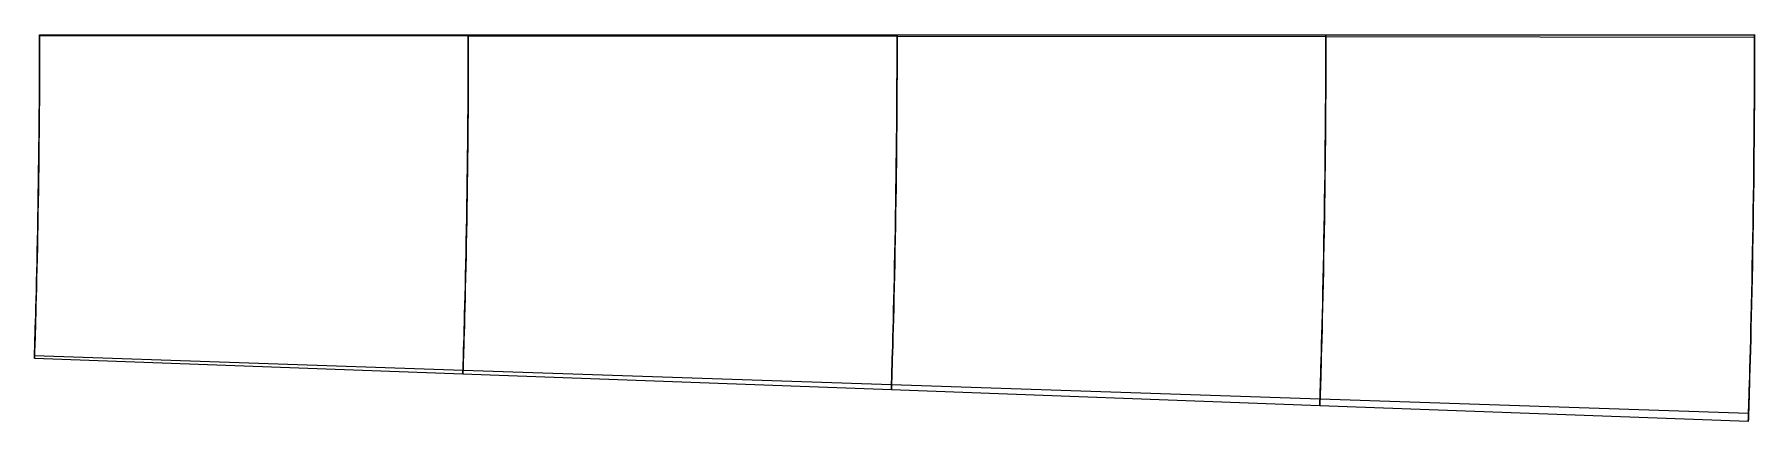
# Model space of a CAD drawing. Extents: x 324.8 to 380, y -12.4 to 0.
import ezdxf

# ---------------------------------------------------------------- set-up
doc = ezdxf.new("R2010")
doc.units = 0

msp = doc.modelspace()

# ---------------------------------------------------------------- linework, layer by layer
at = {"layer": '1', "color": 4}
for points in [[(324.999999, -0.027724, 2.366725), (324.999999, -0.024056, 2.3642), (324.999999, -0.020358, 2.362082), (325, -0.016709, 2.360418), (325, -0.013188, 2.359242), (325, -0.009872, 2.358582), (325, -0.006833, 2.35845), (325, -0.004137, 2.35885), (325, -0.001843, 2.359774), (325, 0, 2.3612), (325, 0.001351, 2.363098), (325, 0.002182, 2.365428), (325, 0.002475, 2.368137), (325, 0.002222, 2.371168), (325, 0.00143, 2.374454), (325, 0.000117, 2.377925), (325, -0.001691, 2.381505), (325, -0.003952, 2.385115), (325, -0.006618, 2.388679)], [(338.749998, -0.03747, 1.778174), (338.749998, -0.032497, 1.774803), (338.749999, -0.027508, 1.771988), (338.749999, -0.022601, 1.769784), (338.75, -0.017875, 1.768234), (338.75, -0.013422, 1.76737), (338.75, -0.009332, 1.767208), (338.75, -0.005685, 1.767752), (338.75, -0.002554, 1.768991), (338.75, 0, 1.7709), (338.75, 0.001925, 1.773441), (338.75, 0.003184, 1.776564), (338.75, 0.003752, 1.780207), (338.75, 0.003618, 1.784298), (338.75, 0.002785, 1.788755), (338.75, 0.001268, 1.793491), (338.75, -0.0009, 1.798411), (338.75, -0.003678, 1.803418), (338.75, -0.007011, 1.808412)], [(352.499997, -0.048328, 1.189572), (352.499998, -0.041894, 1.185307), (352.499998, -0.03547, 1.181762), (352.499999, -0.029172, 1.179), (352.499999, -0.023114, 1.177072), (352.5, -0.017406, 1.176012), (352.5, -0.01215, 1.17584), (352.5, -0.007443, 1.176559), (352.5, -0.003368, 1.178155), (352.5, 0, 1.1806), (352.5, 0.002601, 1.183849), (352.5, 0.004388, 1.187844), (352.5, 0.005328, 1.192512), (352.5, 0.005406, 1.197769), (352.5, 0.004619, 1.203519), (352.5, 0.002983, 1.20966), (352.5, 0.000527, 1.21608), (352.5, -0.002704, 1.222663), (352.5, -0.006652, 1.22929)], [(366.249995, -0.060265, 0.600827), (366.249996, -0.052221, 0.595638), (366.249997, -0.044224, 0.591347), (366.249998, -0.036406, 0.588026), (366.249999, -0.028895, 0.585728), (366.249999, -0.021816, 0.584492), (366.25, -0.015285, 0.584337), (366.25, -0.009409, 0.585267), (366.25, -0.004286, 0.587266), (366.25, 0, 0.5903), (366.25, 0.003379, 0.59432), (366.25, 0.005796, 0.599259), (366.25, 0.007211, 0.605036), (366.25, 0.007602, 0.611556), (366.25, 0.006961, 0.618712), (366.25, 0.0053, 0.626385), (366.25, 0.002647, 0.63445), (366.25, -0.000954, 0.642773), (366.25, -0.005445, 0.651218)], [(379.999993, -0.073261, 0.011854), (379.999995, -0.063462, 0.00573), (379.999996, -0.053758, 0.000695), (379.999997, -0.044294, -0.003175), (379.999998, -0.035213, -0.005822), (379.999999, -0.02665, -0.007207), (380, -0.018735, -0.007309), (380, -0.011585, -0.006127), (380, -0.005309, -0.003678), (380, 0, 0), (380, 0.004263, 0.004852), (380, 0.007415, 0.010806), (380, 0.009411, 0.017771), (380, 0.010221, 0.025644), (380, 0.009832, 0.034306), (380, 0.008252, 0.043628), (380, 0.005504, 0.053469), (380, 0.001631, 0.063683), (380, -0.003311, 0.074117)]]:
    msp.add_polyline3d(points, dxfattribs=at)
at = {"layer": '1', "color": 7}
for points in [[(325, 0, -55), (325, 0, 0), (325, 0, 2.3612), (325, 0, 2.577643), (325, 0, 2.794087), (325, 0, 3.01053), (325, 0, 3.226973), (325, 0, 3.443417), (325, 0, 3.65986), (325, 0, 3.876303), (325, 0, 4.092747), (325, 0, 4.30919), (325, 0, 4.525633), (325, 0, 4.742077), (325, 0, 4.95852), (325, 0, 5.174963), (325, 0, 5.391407), (325, 0, 5.60785), (325, 0, 5.824293), (325, 0, 6.040737), (325, 0, 6.25718), (325, 0, 6.473623), (325, 0, 6.690067), (325, 0, 6.90651), (325, 0, 7.122953), (325, 0, 7.339397), (325, 0, 7.55584), (325, 0, 7.772283), (325, 0, 7.988727), (325, 0, 8.20517), (325, 0, 8.421613), (325, 0, 8.638057), (325, 0, 8.8545), (325, 0, 9.070943), (325, 0, 9.287387), (325, 0, 9.50383), (325, 0, 9.720273), (325, 0, 9.936717), (325, 0, 10.15316), (325, 0, 10.369603), (325, 0, 10.586047), (325, 0, 10.80249), (325, 0, 11.018933), (325, 0, 11.235377), (325, 0, 11.45182), (325, 0, 11.668263), (325, 0, 11.884707), (325, 0, 12.10115), (325, 0, 12.317593), (325, 0, 12.534037), (325, 0, 12.75048), (325, 0, 12.966923), (325, 0, 13.183367), (325, 0, 13.39981), (325, 0, 13.616253), (325, 0, 13.832697), (325, 0, 14.04914), (325, 0, 14.265583), (325, 0, 14.482027), (325, 0, 14.69847), (325, 0, 14.914913), (325, 0, 15.131357), (325, 0, 15.3478), (325, 0, 16.2), (325, 0, 18), (325, 0, 73)], [(380, 0, -55), (380, 0, 0), (380, 0, 0.3), (380, 0, 0.6), (380, 0, 0.9), (380, 0, 1.2), (380, 0, 1.5), (380, 0, 1.8), (380, 0, 2.1), (380, 0, 2.4), (380, 0, 2.7), (380, 0, 3), (380, 0, 3.3), (380, 0, 3.6), (380, 0, 3.9), (380, 0, 4.2), (380, 0, 4.5), (380, 0, 4.8), (380, 0, 5.1), (380, 0, 5.4), (380, 0, 5.7), (380, 0, 6), (380, 0, 6.3), (380, 0, 6.6), (380, 0, 6.9), (380, 0, 7.2), (380, 0, 7.5), (380, 0, 7.8), (380, 0, 8.1), (380, 0, 8.4), (380, 0, 8.7), (380, 0, 9), (380, 0, 9.3), (380, 0, 9.6), (380, 0, 9.9), (380, 0, 10.2), (380, 0, 10.5), (380, 0, 10.8), (380, 0, 11.1), (380, 0, 11.4), (380, 0, 11.7), (380, 0, 12), (380, 0, 12.3), (380, 0, 12.6), (380, 0, 12.9), (380, 0, 13.2), (380, 0, 13.5), (380, 0, 13.8), (380, 0, 14.1), (380, 0, 14.4), (380, 0, 14.7), (380, 0, 15), (380, 0, 15.3), (380, 0, 15.6), (380, 0, 15.9), (380, 0, 16.2), (380, 0, 16.5), (380, 0, 16.8), (380, 0, 17.1), (380, 0, 17.4), (380, 0, 17.7), (380, 0, 18), (380, 0, 73)], [(324.999999, -0.027724, 2.366725), (338.749998, -0.03747, 1.778174), (352.499997, -0.048328, 1.189572), (366.249995, -0.060265, 0.600827), (379.999993, -0.073261, 0.011854)], [(325, -0.006618, 2.388679), (338.75, -0.007011, 1.808412), (352.5, -0.006652, 1.22929), (366.25, -0.005445, 0.651218), (380, -0.003311, 0.074117)], [(324.834577, -10.368109, 15.278034), (338.575557, -10.869888, 15.917064), (352.316464, -11.373626, 16.553424), (366.057294, -11.879383, 17.187122), (379.798047, -12.38723, 17.818135)], [(324.837459, -10.277411, 15.33134), (338.579549, -10.744843, 15.987218), (352.321731, -11.20929, 16.641948), (366.064007, -11.670703, 17.295571), (379.806381, -12.129005, 17.948119)]]:
    msp.add_polyline3d(points, dxfattribs=at)
at = {"layer": '1', "color": 1}
for points in [[(324.834577, -10.368109, 15.278034), (324.835465, -10.340256, 15.224599), (324.836976, -10.292666, 15.133639), (324.839102, -10.225363, 15.00573), (324.841828, -10.138388, 14.841674), (324.845137, -10.03181, 14.642494), (324.849006, -9.905718, 14.409437), (324.853425, -9.759732, 14.144277), (324.858371, -9.593678, 13.848904), (324.863782, -9.408671, 13.52463), (324.869628, -9.204622, 13.173736), (324.87589, -8.980887, 12.799098), (324.882477, -8.739326, 12.402174), (324.889363, -8.479506, 11.986119), (324.896481, -8.202223, 11.553473), (324.90375, -7.909063, 11.10639), (324.911138, -7.599514, 10.648662), (324.918527, -7.276735, 10.181601), (324.925904, -6.939517, 9.709817), (324.933142, -6.591911, 9.23413), (324.94022, -6.233267, 8.758975), (324.947032, -5.867383, 8.285421), (324.953552, -5.494439, 7.817396), (324.959701, -5.11791, 7.356204), (324.965447, -4.738981, 6.904976), (324.970753, -4.360034, 6.465822), (324.975585, -3.983651, 6.040597), (324.979948, -3.610206, 5.633018), (324.983809, -3.244059, 5.243158), (324.987195, -2.884984, 4.875079), (324.990094, -2.537448, 4.528396), (324.992535, -2.202825, 4.205365), (324.994545, -1.882975, 3.907607), (324.99615, -1.581853, 3.634467), (324.997397, -1.300701, 3.387648), (324.998329, -1.04208, 3.167304), (324.998994, -0.808751, 2.973083), (324.999443, -0.601676, 2.806152), (324.999725, -0.422797, 2.666406), (324.999884, -0.274582, 2.55289), (324.999961, -0.158733, 2.465116), (324.999991, -0.076232, 2.403049), (324.999999, -0.027724, 2.366725)], [(338.575557, -10.869888, 15.917064), (338.576459, -10.841754, 15.858538), (338.577996, -10.793677, 15.75891), (338.580157, -10.725663, 15.618795), (338.582931, -10.637728, 15.439053), (338.586301, -10.529918, 15.220779), (338.590247, -10.402277, 14.965318), (338.594764, -10.254188, 14.674656), (338.599835, -10.085349, 14.350857), (338.605389, -9.89711, 13.995236), (338.611403, -9.689195, 13.61031), (338.617869, -9.460521, 13.199353), (338.624684, -9.213372, 12.763769), (338.631827, -8.946969, 12.307091), (338.639238, -8.66194, 11.832181), (338.64682, -8.360233, 11.341203), (338.654559, -8.040648, 10.838605), (338.662314, -7.707131, 10.325489), (338.67009, -7.357483, 9.807351), (338.677734, -6.996776, 9.284665), (338.685241, -6.623469, 8.76274), (338.692481, -6.242268, 8.242362), (338.699438, -5.852638, 7.728266), (338.706013, -5.458872, 7.221507), (338.712182, -5.061639, 6.725929), (338.717892, -4.663885, 6.243536), (338.723112, -4.268003, 5.776687), (338.727846, -3.874154, 5.329552), (338.732049, -3.487355, 4.902065), (338.735754, -3.106637, 4.499166), (338.738938, -2.737574, 4.119911), (338.741632, -2.380988, 3.767317), (338.743862, -2.039237, 3.442836), (338.74565, -1.716791, 3.145687), (338.747045, -1.414866, 2.877807), (338.748094, -1.136457, 2.639192), (338.748844, -0.884819, 2.429256), (338.749355, -0.660922, 2.249294), (338.749678, -0.466927, 2.099158), (338.749862, -0.305911, 1.977468), (338.749952, -0.179969, 1.883475), (338.749988, -0.090251, 1.817047), (338.749998, -0.03747, 1.778174)], [(352.316464, -11.373626, 16.553424), (352.317377, -11.345314, 16.489805), (352.318932, -11.296914, 16.381479), (352.321121, -11.228421, 16.229111), (352.323934, -11.139818, 16.033624), (352.327354, -11.031125, 15.796187), (352.331362, -10.902354, 15.518233), (352.335964, -10.752609, 15.201977), (352.341145, -10.581478, 14.849637), (352.346827, -10.390544, 14.462544), (352.352993, -10.179309, 14.043463), (352.359648, -9.946268, 13.596038), (352.366676, -9.694087, 13.121662), (352.374064, -9.421715, 12.624185), (352.381757, -9.129489, 12.10686), (352.389644, -8.819806, 11.571817), (352.397727, -8.490684, 11.024201), (352.405842, -8.146941, 10.464867), (352.414017, -7.785281, 9.900234), (352.422068, -7.411891, 9.330403), (352.430007, -7.024235, 8.761593), (352.437682, -6.627999, 8.194289), (352.445086, -6.221865, 7.634049), (352.452099, -5.811022, 7.08166), (352.458704, -5.395535, 6.541709), (352.464833, -4.979072, 6.016002), (352.470458, -4.563582, 5.507583), (352.47558, -4.149163, 5.020945), (352.480144, -3.741446, 4.555945), (352.484189, -3.338652, 4.11841), (352.487676, -2.947584, 3.706791), (352.490644, -2.568312, 3.325), (352.49311, -2.203986, 2.974091), (352.495096, -1.85936, 2.653375), (352.496654, -1.535795, 2.364863), (352.497831, -1.236671, 2.108457), (352.498677, -0.965818, 1.883284), (352.499256, -0.72423, 1.690746), (352.499625, -0.514256, 1.530683), (352.499836, -0.339671, 1.401242), (352.499942, -0.203015, 1.301374), (352.499984, -0.105633, 1.230836), (352.499997, -0.048328, 1.189572)], [(366.057294, -11.879383, 17.187122), (366.058215, -11.850972, 17.118345), (366.059784, -11.802414, 17.001285), (366.061994, -11.733671, 16.836616), (366.064835, -11.644707, 16.625316), (366.068292, -11.535518, 16.368622), (366.072349, -11.406045, 16.068079), (366.077022, -11.25508, 15.726134), (366.082298, -11.082121, 15.345153), (366.088092, -10.889038, 14.926453), (366.094394, -10.675083, 14.473057), (366.101225, -10.438187, 13.989046), (366.10845, -10.18163, 13.475679), (366.11607, -9.903816, 12.937277), (366.124033, -9.60495, 12.377375), (366.132214, -9.287864, 11.798095), (366.140636, -8.949701, 11.205304), (366.149105, -8.596243, 10.599588), (366.157678, -8.222982, 9.988321), (366.166136, -7.837327, 9.371197), (366.174513, -7.435622, 8.755392), (366.182627, -7.024688, 8.14102), (366.190487, -6.602234, 7.53456), (366.197949, -6.17453, 6.936433), (366.205005, -5.74083, 6.352093), (366.211568, -5.305623, 5.783103), (366.217615, -4.870426, 5.233158), (366.223143, -4.435292, 4.707058), (366.228087, -4.006351, 4.204689), (366.232493, -3.581045, 3.732709), (366.236303, -3.167482, 3.288951), (366.239563, -2.764905, 2.878236), (366.242285, -2.377221, 2.501292), (366.244486, -2.009638, 2.157377), (366.246222, -1.663492, 1.84873), (366.247539, -1.342747, 1.574994), (366.24849, -1.051747, 1.33508), (366.249145, -0.791577, 1.13044), (366.249565, -0.564767, 0.960905), (366.249807, -0.375842, 0.824131), (366.249929, -0.227851, 0.71873), (366.24998, -0.122356, 0.644331), (366.249995, -0.060265, 0.600827)], [(379.798047, -12.38723, 17.818135), (379.798972, -12.358841, 17.74423), (379.800549, -12.310294, 17.618397), (379.802771, -12.241542, 17.441371), (379.80563, -12.152519, 17.214188), (379.809112, -12.043198, 16.938155), (379.813204, -11.913451, 16.614917), (379.817933, -11.761716, 16.247176), (379.823289, -11.587441, 15.837418), (379.829179, -11.392762, 15.386964), (379.8356, -11.176637, 14.899111), (379.842591, -10.936472, 14.378345), (379.849998, -10.67611, 13.825828), (379.857836, -10.393464, 13.246311), (379.866058, -10.088521, 12.643656), (379.874522, -9.764606, 12.019954), (379.883276, -9.417902, 11.38182), (379.892093, -9.055241, 10.729543), (379.901063, -8.670793, 10.071488), (379.909927, -8.273282, 9.406917), (379.918747, -7.857839, 8.74399), (379.927307, -7.432476, 8.082445), (379.935634, -6.993878, 7.429686), (379.943555, -6.549452, 6.785761), (379.951075, -6.097579, 6.157003), (379.958088, -5.643702, 5.54467), (379.964574, -5.188669, 4.953253), (379.970528, -4.732636, 4.387757), (379.975872, -4.282177, 3.848144), (379.980659, -3.833914, 3.341913), (379.984813, -3.397346, 2.866247), (379.988388, -2.970724, 2.426977), (379.991384, -2.558995, 2.024306), (379.993818, -2.167572, 1.657646), (379.995746, -1.79796, 1.329301), (379.997216, -1.454653, 1.038717), (379.998282, -1.142582, 0.784546), (379.99902, -0.86295, 0.56826), (379.999497, -0.618431, 0.389717), (379.999774, -0.414389, 0.246029), (379.999915, -0.254433, 0.135438), (379.999974, -0.140372, 0.057427), (379.999993, -0.073261, 0.011854)]]:
    msp.add_polyline3d(points, dxfattribs=at)
at = {"layer": '1', "color": 3}
for points in [[(325, -0.006618, 2.388679), (324.999997, -0.044759, 2.435729), (324.999981, -0.109705, 2.515873), (324.999938, -0.201066, 2.628676), (324.999844, -0.318395, 2.773448), (324.999672, -0.461557, 2.948855), (324.999388, -0.630803, 3.152891), (324.998952, -0.825498, 3.384184), (324.998324, -1.04369, 3.642419), (324.99746, -1.284907, 3.925537), (324.996312, -1.548195, 4.231757), (324.994842, -1.831025, 4.560609), (324.992998, -2.133369, 4.909021), (324.990743, -2.452917, 5.275947), (324.988052, -2.786729, 5.660729), (324.984881, -3.134857, 6.059814), (324.981233, -3.492591, 6.473843), (324.977079, -3.859784, 6.899226), (324.972441, -4.23232, 7.335774), (324.967326, -4.608343, 7.781205), (324.961753, -4.985888, 8.233279), (324.955766, -5.361921, 8.690578), (324.949381, -5.735855, 9.149677), (324.942674, -6.103996, 9.609623), (324.935662, -6.466481, 10.066479), (324.928451, -6.819233, 10.519576), (324.921051, -7.163125, 10.964573), (324.913588, -7.494032, 11.400893), (324.906087, -7.812466, 11.824675), (324.898658, -8.115536, 12.234589), (324.891358, -8.402719, 12.627762), (324.884256, -8.672961, 13.001842), (324.877451, -8.924228, 13.355269), (324.870973, -9.157014, 13.684998), (324.864913, -9.369524, 13.989656), (324.859343, -9.56072, 14.267564), (324.854289, -9.730937, 14.516401), (324.849808, -9.879383, 14.734779), (324.845957, -10.005194, 14.921574), (324.842772, -10.108086, 15.075546), (324.84028, -10.18785, 15.195664), (324.838504, -10.244328, 15.281122), (324.837459, -10.277411, 15.33134)], [(338.75, -0.007011, 1.808412), (338.749997, -0.045422, 1.861474), (338.749982, -0.11082, 1.9518), (338.749939, -0.202851, 2.078873), (338.749848, -0.321144, 2.241821), (338.74968, -0.465841, 2.438934), (338.7494, -0.63766, 2.667645), (338.748968, -0.83603, 2.92637), (338.748345, -1.058821, 3.214734), (338.747483, -1.305862, 3.530227), (338.746332, -1.576416, 3.870671), (338.744851, -1.867706, 4.235562), (338.742985, -2.179982, 4.62141), (338.740692, -2.511188, 5.026689), (338.737947, -2.857588, 5.451162), (338.734695, -3.220094, 5.890361), (338.730945, -3.593004, 6.345425), (338.726659, -3.97659, 6.812227), (338.721859, -4.366285, 7.290615), (338.716558, -4.759818, 7.778382), (338.710765, -5.155575, 8.27274), (338.704535, -5.5498, 8.77253), (338.697872, -5.942539, 9.273616), (338.690867, -6.329211, 9.775388), (338.683523, -6.710707, 10.273153), (338.675965, -7.081918, 10.766653), (338.668186, -7.444619, 11.250734), (338.660335, -7.793591, 11.725247), (338.652425, -8.130045, 12.185669), (338.644584, -8.450332, 12.630894), (338.636864, -8.754235, 13.057635), (338.629343, -9.040489, 13.46346), (338.622132, -9.306683, 13.846798), (338.615252, -9.553715, 14.204192), (338.608811, -9.779343, 14.534328), (338.602888, -9.982334, 14.835454), (338.597505, -10.163267, 15.104969), (338.592727, -10.321224, 15.341406), (338.588619, -10.455112, 15.543633), (338.58522, -10.564616, 15.710318), (338.582561, -10.649511, 15.840347), (338.580665, -10.709625, 15.932855), (338.579549, -10.744843, 15.987218)], [(352.5, -0.006652, 1.22929), (352.499997, -0.04502, 1.288501), (352.499983, -0.110361, 1.389261), (352.499942, -0.202354, 1.53095), (352.499854, -0.320731, 1.712497), (352.499692, -0.465966, 1.931778), (352.49942, -0.639342, 2.185609), (352.498998, -0.840313, 2.472233), (352.498386, -1.066599, 2.791184), (352.497534, -1.318408, 3.139452), (352.496391, -1.595178, 3.51452), (352.494911, -1.894057, 3.915689), (352.493039, -2.215344, 4.339271), (352.490722, -2.557541, 4.783027), (352.487939, -2.915916, 5.247277), (352.484624, -3.292361, 5.726587), (352.480789, -3.680126, 6.222606), (352.476389, -4.079856, 6.730731), (352.471445, -4.486687, 7.25072), (352.465974, -4.897681, 7.780624), (352.459977, -5.31173, 8.317012), (352.453518, -5.724277, 8.859016), (352.44659, -6.136073, 9.401777), (352.439296, -6.541583, 9.94504), (352.431627, -6.942522, 10.483348), (352.423726, -7.332646, 11.016885), (352.415569, -7.714725, 11.539661), (352.40733, -8.082333, 12.051995), (352.399006, -8.437469, 12.548672), (352.390747, -8.775625, 13.028846), (352.382598, -9.096972, 13.488778), (352.374647, -9.399912, 13.926021), (352.367016, -9.681728, 14.338941), (352.359721, -9.943677, 14.723709), (352.352884, -10.183081, 15.079045), (352.346593, -10.398479, 15.403137), (352.340868, -10.590682, 15.693113), (352.335779, -10.758668, 15.947414), (352.331402, -10.901072, 16.164911), (352.327779, -11.017554, 16.344177), (352.324943, -11.107871, 16.484014), (352.32292, -11.171828, 16.583497), (352.321731, -11.20929, 16.641948)], [(366.25, -0.005445, 0.651218), (366.249997, -0.043468, 0.71672), (366.249984, -0.108249, 0.828157), (366.249946, -0.199505, 0.984796), (366.249863, -0.3171, 1.185348), (366.249709, -0.461903, 1.427234), (366.249448, -0.635812, 1.706638), (366.249041, -0.838308, 2.021625), (366.248446, -1.067028, 2.371586), (366.247612, -1.322499, 2.753077), (366.246485, -1.60454, 3.163075), (366.245019, -1.910054, 3.600845), (366.243153, -2.239567, 4.06235), (366.240827, -2.592098, 4.544709), (366.238024, -2.961852, 5.048816), (366.234663, -3.351783, 5.568255), (366.230759, -3.754123, 6.105131), (366.226263, -4.169776, 6.65447), (366.221192, -4.593604, 7.215928), (366.215568, -5.022013, 7.787773), (366.209381, -5.454504, 8.365897), (366.202708, -5.885507, 8.949847), (366.195525, -6.316669, 9.53394), (366.187953, -6.741308, 10.11838), (366.179965, -7.162117, 10.696874), (366.171727, -7.571594, 11.2701), (366.163193, -7.973604, 11.831202), (366.154566, -8.360404, 12.380997), (366.145824, -8.734864, 12.913559), (366.137142, -9.091526, 13.428329), (366.128557, -9.430936, 13.921141), (366.120164, -9.751314, 14.389431), (366.112104, -10.049362, 14.831655), (366.10438, -10.326926, 15.243487), (366.097132, -10.58075, 15.623752), (366.090461, -10.809113, 15.970584), (366.084381, -11.013111, 16.28082), (366.078967, -11.191634, 16.55279), (366.074307, -11.343011, 16.785386), (366.07045, -11.466837, 16.977098), (366.067429, -11.562855, 17.126644), (366.065275, -11.630852, 17.233033), (366.064007, -11.670703, 17.295571)], [(380, -0.003311, 0.074117), (379.999998, -0.040675, 0.146016), (379.999986, -0.104395, 0.26837), (379.99995, -0.194219, 0.440289), (379.999873, -0.310171, 0.660247), (379.999729, -0.453573, 0.925179), (379.999483, -0.627024, 1.230581), (379.999094, -0.829999, 1.574377), (379.998521, -1.06008, 1.955786), (379.997714, -1.318192, 2.370881), (379.996613, -1.60448, 2.816201), (379.995171, -1.915799, 3.290803), (379.993323, -2.252655, 3.790513), (379.991003, -2.614875, 4.311609), (379.988194, -2.995431, 4.855653), (379.984803, -3.398433, 5.415226), (379.980849, -3.815052, 5.992891), (379.976273, -4.246401, 6.583357), (379.971091, -4.687214, 7.186067), (379.96533, -5.133008, 7.799666), (379.95897, -5.584026, 8.419296), (379.952096, -6.033624, 9.044937), (379.94467, -6.484399, 9.670077), (379.936832, -6.928473, 10.295384), (379.928532, -7.369573, 10.913727), (379.919963, -7.798841, 11.526305), (379.911055, -8.221334, 12.125372), (379.90204, -8.627877, 12.712284), (379.892877, -9.022296, 13.280372), (379.883766, -9.398097, 13.829396), (379.874737, -9.756256, 14.354742), (379.865893, -10.094722, 14.853772), (379.857393, -10.409671, 15.324991), (379.849227, -10.703485, 15.763617), (379.841555, -10.972362, 16.168546), (379.83449, -11.21428, 16.537878), (379.828042, -11.430597, 16.868172), (379.82229, -11.620153, 17.157628), (379.817337, -11.780924, 17.405169), (379.813235, -11.912447, 17.609201), (379.810022, -12.014443, 17.768356), (379.807731, -12.08668, 17.881582), (379.806381, -12.129005, 17.948119)]]:
    msp.add_polyline3d(points, dxfattribs=at)
at = {"layer": '1', "color": 2}
for points in [[(324.837459, -10.277411, 15.33134), (324.837285, -10.282898, 15.338317), (324.837077, -10.289479, 15.344272), (324.83684, -10.296968, 15.349037), (324.83658, -10.305152, 15.352476), (324.836306, -10.313798, 15.354491), (324.836024, -10.322661, 15.355025), (324.835744, -10.33149, 15.354063), (324.835472, -10.340033, 15.351632), (324.835217, -10.348047, 15.3478), (324.834985, -10.355304, 15.342676), (324.834785, -10.361596, 15.336404), (324.83462, -10.366746, 15.329163), (324.834497, -10.370604, 15.321158), (324.834419, -10.373061, 15.312617), (324.834387, -10.374048, 15.303783), (324.834404, -10.373534, 15.294906), (324.834467, -10.371536, 15.286241), (324.834577, -10.368109, 15.278034)], [(338.579549, -10.744843, 15.987218), (338.579316, -10.752185, 15.996717), (338.579035, -10.761007, 16.004858), (338.578716, -10.771063, 16.011414), (338.578365, -10.782074, 16.016204), (338.577994, -10.79373, 16.019093), (338.577612, -10.805707, 16.02), (338.57723, -10.817671, 16.018899), (338.576858, -10.829285, 16.015821), (338.576508, -10.840226, 16.01085), (338.576189, -10.850186, 16.004125), (338.57591, -10.858886, 15.995833), (338.57568, -10.866082, 15.986205), (338.575503, -10.871571, 15.97551), (338.575387, -10.875199, 15.964047), (338.575333, -10.876863, 15.952136), (338.575344, -10.876518, 15.940112), (338.57542, -10.874171, 15.928311), (338.575557, -10.869888, 15.917064)], [(352.321731, -11.20929, 16.641948), (352.321431, -11.218708, 16.654274), (352.32107, -11.230035, 16.664872), (352.320658, -11.242959, 16.673452), (352.320205, -11.257126, 16.679779), (352.319725, -11.272148, 16.683679), (352.31923, -11.287611, 16.685044), (352.318734, -11.30309, 16.683836), (352.31825, -11.31816, 16.680087), (352.317792, -11.332405, 16.6739), (352.317373, -11.345432, 16.665443), (352.317004, -11.356882, 16.654946), (352.316696, -11.366438, 16.642699), (352.316457, -11.373835, 16.629036), (352.316294, -11.378869, 16.614334), (352.316213, -11.3814, 16.598997), (352.316214, -11.381357, 16.583448), (352.316299, -11.378742, 16.568116), (352.316464, -11.373626, 16.553424)], [(366.064007, -11.670703, 17.295571), (366.063633, -11.682432, 17.311025), (366.063182, -11.696536, 17.324345), (366.062668, -11.712635, 17.335173), (366.062102, -11.730297, 17.343218), (366.061501, -11.749042, 17.34826), (366.06088, -11.768366, 17.350164), (366.060257, -11.787745, 17.348878), (366.059647, -11.806655, 17.344433), (366.059069, -11.824584, 17.33695), (366.058537, -11.841044, 17.326628), (366.058066, -11.855588, 17.313744), (366.057669, -11.867821, 17.298646), (366.057358, -11.87741, 17.28174), (366.057142, -11.884092, 17.263485), (366.057025, -11.887685, 17.244373), (366.057012, -11.888091, 17.224924), (366.057102, -11.885299, 17.205666), (366.057294, -11.879383, 17.187122)], [(379.806381, -12.129005, 17.948119), (379.805925, -12.143291, 17.966999), (379.805375, -12.160458, 17.983304), (379.804748, -12.180052, 17.996601), (379.804058, -12.201553, 18.006538), (379.803323, -12.22439, 18.012851), (379.802564, -12.247956, 18.015371), (379.8018, -12.271625, 18.01403), (379.801052, -12.294766, 18.008862), (379.800339, -12.316762, 18), (379.799681, -12.337026, 17.987679), (379.799096, -12.355015, 17.972223), (379.798601, -12.370249, 17.954041), (379.798207, -12.382317, 17.933616), (379.797927, -12.390898, 17.911492), (379.797769, -12.395758, 17.888256), (379.797736, -12.396768, 17.864529), (379.797829, -12.3939, 17.840945), (379.798047, -12.38723, 17.818135)]]:
    msp.add_polyline3d(points, dxfattribs=at)

doc.saveas('drawing.dxf')
